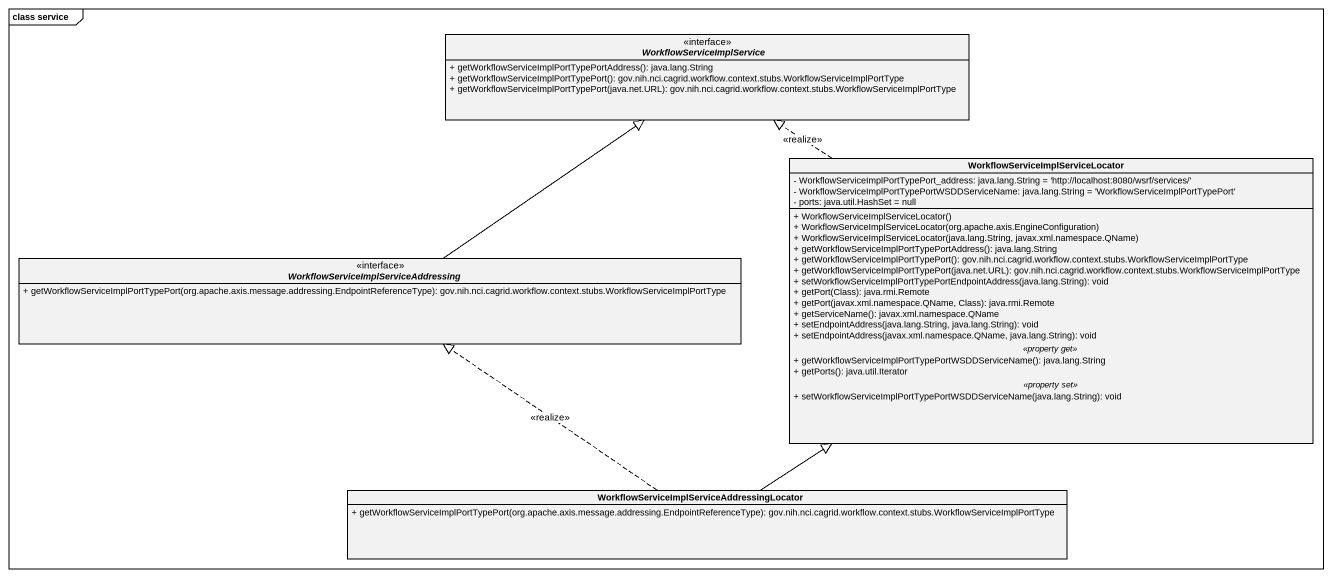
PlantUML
@startuml
mainframe class service
hide circle
hide empty members
skinparam classAttributeIconSize 0
interface WorkflowServiceImplService <<interface>> {
  + getWorkflowServiceImplPortTypePortAddress(): java.lang.String
  + getWorkflowServiceImplPortTypePort(): gov.nih.nci.cagrid.workflow.context.stubs.WorkflowServiceImplPortType
  + getWorkflowServiceImplPortTypePort(java.net.URL): gov.nih.nci.cagrid.workflow.context.stubs.WorkflowServiceImplPortType
}
class "WorkflowServiceImplServiceLocator" as WorkflowServiceImplServiceLo {
  - WorkflowServiceImplPortTypePort_address: java.lang.String = 'http://localhost:8080/wsrf/services/'
  - WorkflowServiceImplPortTypePortWSDDServiceName: java.lang.String = 'WorkflowServiceImplPortTypePort'
  - ports: java.util.HashSet = null
  --
  + WorkflowServiceImplServiceLocator()
  + WorkflowServiceImplServiceLocator(org.apache.axis.EngineConfiguration)
  + WorkflowServiceImplServiceLocator(java.lang.String, javax.xml.namespace.QName)
  + getWorkflowServiceImplPortTypePortAddress(): java.lang.String
  + getWorkflowServiceImplPortTypePort(): gov.nih.nci.cagrid.workflow.context.stubs.WorkflowServiceImplPortType
  + getWorkflowServiceImplPortTypePort(java.net.URL): gov.nih.nci.cagrid.workflow.context.stubs.WorkflowServiceImplPortType
  + setWorkflowServiceImplPortTypePortEndpointAddress(java.lang.String): void
  + getPort(Class): java.rmi.Remote
  + getPort(javax.xml.namespace.QName, Class): java.rmi.Remote
  + getServiceName(): javax.xml.namespace.QName
  + setEndpointAddress(java.lang.String, java.lang.String): void
  + setEndpointAddress(javax.xml.namespace.QName, java.lang.String): void
  .. <<property get>> ..
  + getWorkflowServiceImplPortTypePortWSDDServiceName(): java.lang.String
  + getPorts(): java.util.Iterator
  .. <<property set>> ..
  + setWorkflowServiceImplPortTypePortWSDDServiceName(java.lang.String): void
}
interface "WorkflowServiceImplServiceAddressing" as WorkflowServiceImplServiceAd <<interface>> {
  + getWorkflowServiceImplPortTypePort(org.apache.axis.message.addressing.EndpointReferenceType): gov.nih.nci.cagrid.workflow.context.stubs.WorkflowServiceImplPortType
}
class "WorkflowServiceImplServiceAddressingLocator" as WorkflowServiceImplServiceAd_2 {
  + getWorkflowServiceImplPortTypePort(org.apache.axis.message.addressing.EndpointReferenceType): gov.nih.nci.cagrid.workflow.context.stubs.WorkflowServiceImplPortType
}
WorkflowServiceImplServiceLo .up.|> WorkflowServiceImplService : <<realize>>
WorkflowServiceImplServiceAd -up-|> WorkflowServiceImplService
WorkflowServiceImplServiceAd_2 -up-|> WorkflowServiceImplServiceLo
WorkflowServiceImplServiceAd_2 .up.|> WorkflowServiceImplServiceAd : <<realize>>
@enduml
